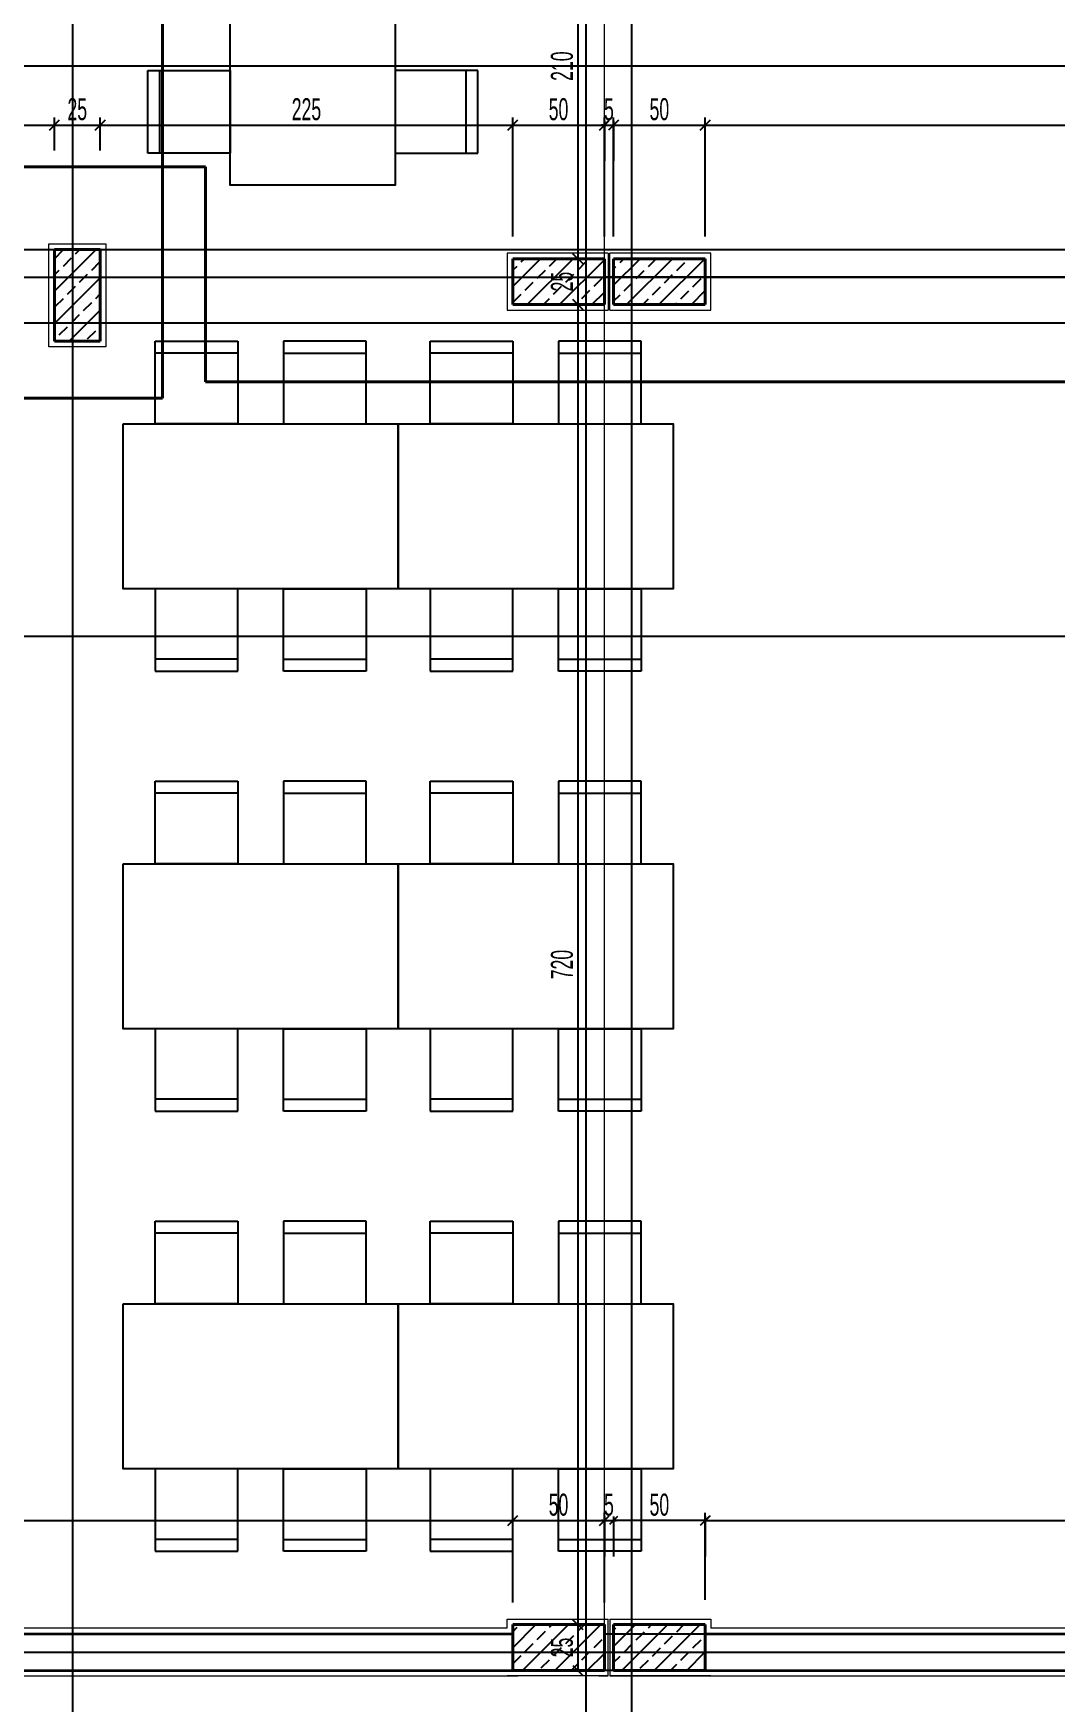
# Model space of a CAD drawing. Header units: inches. Extents: x -7543 to -822, y 102837 to 190349.
# Drawn here: x -835.8312 to -835.7197, y 102836.7742 to 102836.9563 of the extents above; entities that cross this region are included whole.
import ezdxf

# ---------------------------------------------------------------- set-up
doc = ezdxf.new("R2010")
doc.units = ezdxf.units.IN
doc.header["$MEASUREMENT"] = 0
for name, pattern in [('__ZG_T_P__9', [22, 1, -10, 1, -10]), ('DASHDOTX2', [2, 1, -0.5, 0, -0.5]), ('DASHED', [19.05, 12.7, -6.35])]:
    doc.linetypes.add(name, pattern=pattern)
doc.layers.get('0').update_dxf_attribs({"lineweight": 25})
doc.layers.get('Defpoints').update_dxf_attribs({"lineweight": 25})
for name, color, linetype, lineweight in [('AKS', 1, 'Continuous', 25), ('ICOL', 55, 'Continuous', 25), ('İZ DÜŞÜM', 253, 'Continuous', 20), ('KESİT', 7, 'Continuous', 40), ('KOLON', 2, 'Continuous', 40), ('SIVA', 150, 'Continuous', 15), ('TARAMA', 8, 'Continuous', 25)]:
    doc.layers.add(name, color=color, linetype=linetype, lineweight=lineweight)
doc.layers.add('DUVAR', color=7, linetype='Continuous', lineweight=35, true_color=0xfc4642)
doc.layers.add('TEFRİŞ', color=7, linetype='Continuous', lineweight=25, true_color=0x78462c)
doc.styles.add('OLCU', font='tromand.shx', dxfattribs={"width": 0.6, "height": 12})

# ---------------------------------------------------------------- blocks, each defined once
blk = doc.blocks.new('D')
at = {"layer": 'ICOL'}
for p, q in [((2.8, 2.8), (-2.8, -2.8)), ((0, 3), (0, -25))]:
    blk.add_line(p, q, dxfattribs=at)
blk = doc.blocks.new('E')
at = {"layer": 'ICOL'}
for p, q in [((0, -3), (0, 25)), ((-2.8, -2.8), (2.8, 2.8))]:
    blk.add_line(p, q, dxfattribs=at)
blk = doc.blocks.new('_Oblique')
at = {"color": 0, "linetype": 'ByBlock', "lineweight": -2}
blk.add_line((-0.5, -0.5), (0.5, 0.5), dxfattribs=at)

msp = doc.modelspace()

# ---------------------------------------------------------------- linework, layer by layer
at = {"layer": 'AKS', "linetype": 'DASHDOTX2', "ltscale": 10}
for p, q in [((-835.77089, 102836.74541), (-835.77089, 102837.22131)), ((-835.76589, 102836.74541), (-835.76589, 102837.22131)), ((-835.82689, 102836.74054), (-835.82689, 102837.10169)), ((-835.59389, 102836.95268), (-836.0219, 102836.95268)), ((-836.0219, 102836.93268), (-835.59389, 102836.93268)), ((-836.02219, 102836.92968), (-835.68054, 102836.92968)), ((-835.16829, 102836.92968), (-835.76889, 102836.92968)), ((-836.0219, 102836.92468), (-835.59389, 102836.92468)), ((-836.0219, 102836.77968), (-835.59639, 102836.77968))]:
    msp.add_line(p, q, dxfattribs=at)
at = {"layer": 'Defpoints', "color": 3}
for p, q in [((-835.77889, 102836.78168), (-835.77889, 102836.78268)), ((-835.77889, 102836.78268), (-835.76889, 102836.78268)), ((-835.76889, 102836.78268), (-835.76889, 102836.78168)), ((-835.88989, 102836.78168), (-835.77889, 102836.78168)), ((-835.76889, 102836.78168), (-835.59639, 102836.78168))]:
    msp.add_line(p, q, dxfattribs=at)
at = {"layer": 'Defpoints', "color": 6}
msp.add_line((-835.20639, 102836.77768), (-835.98139, 102836.77768), dxfattribs=at)
at = {"layer": 'DUVAR'}
for p, q in [((-835.88989, 102836.78168), (-835.77889, 102836.78168)), ((-835.75789, 102836.78168), (-835.59639, 102836.78168)), ((-835.88989, 102836.77768), (-835.77889, 102836.77768)), ((-835.75789, 102836.77768), (-835.59639, 102836.77768))]:
    msp.add_line(p, q, dxfattribs=at)
at = {"layer": 'ICOL'}
for p, q in [((-835.77178, 102836.97368), (-835.77178, 102836.93168)), ((-835.88489, 102836.94624), (-835.82889, 102836.94624)), ((-835.82889, 102836.94624), (-835.82389, 102836.94624)), ((-835.82389, 102836.94624), (-835.77889, 102836.94624)), ((-835.77889, 102836.94624), (-835.76889, 102836.94624)), ((-835.76905, 102836.94624), (-835.7692, 102836.94624)), ((-835.76889, 102836.94624), (-835.76789, 102836.94624)), ((-835.76789, 102836.94624), (-835.75789, 102836.94624)), ((-835.76774, 102836.94624), (-835.76758, 102836.94624)), ((-835.75789, 102836.94624), (-835.59989, 102836.94624)), ((-835.77178, 102836.93168), (-835.77178, 102836.92668)), ((-835.77178, 102836.92668), (-835.77178, 102836.78268)), ((-835.97739, 102836.89051), (-835.21039, 102836.89051)), ((-835.88989, 102836.79402), (-835.77889, 102836.79402)), ((-835.77889, 102836.79402), (-835.76889, 102836.79402)), ((-835.76905, 102836.79402), (-835.7692, 102836.79402)), ((-835.76889, 102836.79402), (-835.76789, 102836.79402)), ((-835.76774, 102836.79402), (-835.76758, 102836.79402)), ((-835.75805, 102836.79402), (-835.76774, 102836.79402)), ((-835.75789, 102836.79402), (-835.59639, 102836.79402)), ((-835.77178, 102836.78268), (-835.77178, 102836.77768))]:
    msp.add_line(p, q, dxfattribs=at)
at = {"layer": 'ICOL', "color": 53}
for p, q in [((-835.82889, 102836.94348), (-835.82889, 102836.94708)), ((-835.82889, 102836.94348), (-835.82889, 102836.94708)), ((-835.82389, 102836.94348), (-835.82389, 102836.94708)), ((-835.82389, 102836.94348), (-835.82389, 102836.94708)), ((-835.77889, 102836.93408), (-835.77889, 102836.94708)), ((-835.77889, 102836.93408), (-835.77889, 102836.94708)), ((-835.76889, 102836.93408), (-835.76889, 102836.94708)), ((-835.76789, 102836.93408), (-835.76789, 102836.94708)), ((-835.75789, 102836.93408), (-835.75789, 102836.94708)), ((-835.75789, 102836.93545), (-835.75789, 102836.94708)), ((-835.7724, 102836.93168), (-835.77262, 102836.93168)), ((-835.7724, 102836.93168), (-835.77262, 102836.93168)), ((-835.77212, 102836.92668), (-835.77262, 102836.92668)), ((-835.77212, 102836.92668), (-835.77262, 102836.92668)), ((-835.77889, 102836.78508), (-835.77889, 102836.79486)), ((-835.77889, 102836.78508), (-835.77889, 102836.79486)), ((-835.76889, 102836.78508), (-835.76889, 102836.79486)), ((-835.75789, 102836.7854), (-835.75789, 102836.79486)), ((-835.77236, 102836.78268), (-835.77262, 102836.78268)), ((-835.77236, 102836.78268), (-835.77262, 102836.78268)), ((-835.77177, 102836.77768), (-835.77262, 102836.77768))]:
    msp.add_line(p, q, dxfattribs=at)
at = {"layer": 'İZ DÜŞÜM', "linetype": '__ZG_T_P__9'}
for p, q in [((-835.76889, 102836.77768), (-835.76889, 102837.12768)), ((-835.98139, 102836.77768), (-835.76889, 102836.77768))]:
    msp.add_line(p, q, dxfattribs=at)
at = {"layer": 'KESİT', "linetype": 'DASHED'}
for p, q in [((-835.81709, 102836.99188), (-835.81709, 102836.91646)), ((-836.03929, 102836.94168), (-835.81242, 102836.94168)), ((-835.81242, 102836.94168), (-835.81242, 102836.91823)), ((-835.81242, 102836.91823), (-835.69998, 102836.91823)), ((-835.81709, 102836.91646), (-835.87071, 102836.91646))]:
    msp.add_line(p, q, dxfattribs=at)
at = {"layer": 'KOLON'}
for p, q in [((-835.82889, 102836.92268), (-835.82889, 102836.93268)), ((-835.82889, 102836.93268), (-835.82389, 102836.93268)), ((-835.82389, 102836.93268), (-835.82389, 102836.92268)), ((-835.76889, 102836.93168), (-835.77889, 102836.93168)), ((-835.77889, 102836.93168), (-835.77889, 102836.92668)), ((-835.76889, 102836.92668), (-835.76889, 102836.93168)), ((-835.75789, 102836.93168), (-835.76789, 102836.93168)), ((-835.76789, 102836.93168), (-835.76789, 102836.92668)), ((-835.75789, 102836.92668), (-835.75789, 102836.93168)), ((-835.77889, 102836.92668), (-835.76889, 102836.92668)), ((-835.76789, 102836.92668), (-835.75789, 102836.92668)), ((-835.82389, 102836.92268), (-835.82889, 102836.92268)), ((-835.77889, 102836.77768), (-835.77889, 102836.78268)), ((-835.77889, 102836.78268), (-835.76889, 102836.78268)), ((-835.77889, 102836.77768), (-835.77889, 102836.78268)), ((-835.77889, 102836.78268), (-835.76889, 102836.78268)), ((-835.77889, 102836.77768), (-835.77889, 102836.78268)), ((-835.77889, 102836.78268), (-835.76889, 102836.78268)), ((-835.76889, 102836.78268), (-835.76889, 102836.77768)), ((-835.76889, 102836.78268), (-835.76889, 102836.77768)), ((-835.76889, 102836.78268), (-835.76889, 102836.77768)), ((-835.76789, 102836.77768), (-835.76789, 102836.78268)), ((-835.76789, 102836.78268), (-835.75789, 102836.78268)), ((-835.76789, 102836.77768), (-835.76789, 102836.78268)), ((-835.76789, 102836.78268), (-835.75789, 102836.78268)), ((-835.76789, 102836.77768), (-835.76789, 102836.78268)), ((-835.76789, 102836.78268), (-835.75789, 102836.78268)), ((-835.75789, 102836.78268), (-835.75789, 102836.77768)), ((-835.75789, 102836.78268), (-835.75789, 102836.77768)), ((-835.75789, 102836.78268), (-835.75789, 102836.77768)), ((-835.76889, 102836.77768), (-835.77889, 102836.77768)), ((-835.76889, 102836.77768), (-835.77889, 102836.77768)), ((-835.76889, 102836.77768), (-835.77889, 102836.77768)), ((-835.75789, 102836.77768), (-835.76789, 102836.77768)), ((-835.75789, 102836.77768), (-835.76789, 102836.77768)), ((-835.75789, 102836.77768), (-835.76789, 102836.77768))]:
    msp.add_line(p, q, dxfattribs=at)
at = {"layer": 'SIVA'}
for p, q in [((-835.82949, 102836.92208), (-835.82949, 102836.93328)), ((-835.82949, 102836.93328), (-835.82329, 102836.93328)), ((-835.82329, 102836.93328), (-835.82329, 102836.92208)), ((-835.76849, 102836.93228), (-835.77949, 102836.93228)), ((-835.77949, 102836.93228), (-835.77949, 102836.92608)), ((-835.76849, 102836.93228), (-835.76849, 102836.92608)), ((-835.76829, 102836.92608), (-835.76829, 102836.93228)), ((-835.75729, 102836.93228), (-835.76829, 102836.93228)), ((-835.75729, 102836.92608), (-835.75729, 102836.93228)), ((-835.77949, 102836.92608), (-835.76849, 102836.92608)), ((-835.76829, 102836.92608), (-835.75729, 102836.92608)), ((-835.82329, 102836.92208), (-835.82949, 102836.92208)), ((-835.77949, 102836.78228), (-835.88929, 102836.78228)), ((-835.77949, 102836.78228), (-835.77949, 102836.78328)), ((-835.77949, 102836.78328), (-835.76849, 102836.78328)), ((-835.76849, 102836.77708), (-835.76849, 102836.78328)), ((-835.76829, 102836.78328), (-835.76829, 102836.77708)), ((-835.76829, 102836.78328), (-835.75729, 102836.78328)), ((-835.75729, 102836.78328), (-835.75729, 102836.78228)), ((-835.59699, 102836.78228), (-835.75729, 102836.78228)), ((-835.89049, 102836.77708), (-835.77829, 102836.77708)), ((-835.76849, 102836.77708), (-835.77949, 102836.77708)), ((-835.76949, 102836.77708), (-835.76849, 102836.77708)), ((-835.75729, 102836.77708), (-835.76829, 102836.77708)), ((-835.76829, 102836.77708), (-835.59579, 102836.77708))]:
    msp.add_line(p, q, dxfattribs=at)
at = {"layer": 'TARAMA'}
for p, q in [((-835.82889, 102836.93167), (-835.82788, 102836.93268)), ((-835.82889, 102836.92814), (-835.82434, 102836.93268)), ((-835.82791, 102836.93088), (-835.82703, 102836.93177)), ((-835.82659, 102836.93221), (-835.82611, 102836.93268)), ((-835.82482, 102836.93044), (-835.82394, 102836.93132)), ((-835.77889, 102836.92864), (-835.77585, 102836.93168)), ((-835.77797, 102836.93132), (-835.77761, 102836.93168)), ((-835.77731, 102836.92668), (-835.77231, 102836.93168)), ((-835.77488, 102836.93088), (-835.77408, 102836.93168)), ((-835.77378, 102836.92668), (-835.76889, 102836.93157)), ((-835.77179, 102836.93044), (-835.7709, 102836.93132)), ((-835.76789, 102836.9288), (-835.765, 102836.93168)), ((-835.76718, 102836.93127), (-835.76677, 102836.93168)), ((-835.76647, 102836.92668), (-835.76147, 102836.93168)), ((-835.76409, 102836.93083), (-835.76324, 102836.93168)), ((-835.76293, 102836.92668), (-835.75793, 102836.93168)), ((-835.761, 102836.93039), (-835.76011, 102836.93127)), ((-835.82889, 102836.9299), (-835.82836, 102836.93044)), ((-835.82889, 102836.9246), (-835.82389, 102836.9296)), ((-835.82615, 102836.92911), (-835.82526, 102836.93)), ((-835.77889, 102836.93041), (-835.77842, 102836.93088)), ((-835.77621, 102836.92956), (-835.77532, 102836.93044)), ((-835.77311, 102836.92911), (-835.77223, 102836.93)), ((-835.77002, 102836.92867), (-835.76914, 102836.92956)), ((-835.76789, 102836.93056), (-835.76763, 102836.93083)), ((-835.76542, 102836.9295), (-835.76453, 102836.93039)), ((-835.76232, 102836.92906), (-835.76144, 102836.92995)), ((-835.75923, 102836.92862), (-835.75834, 102836.9295)), ((-835.7579, 102836.92995), (-835.75789, 102836.92996)), ((-835.82747, 102836.92779), (-835.82659, 102836.92867)), ((-835.82438, 102836.92735), (-835.82389, 102836.92783)), ((-835.77886, 102836.9269), (-835.77797, 102836.92779)), ((-835.77753, 102836.92823), (-835.77665, 102836.92911)), ((-835.77444, 102836.92779), (-835.77356, 102836.92867)), ((-835.77135, 102836.92735), (-835.77046, 102836.92823)), ((-835.77024, 102836.92668), (-835.76889, 102836.92803)), ((-835.76789, 102836.92703), (-835.76718, 102836.92774)), ((-835.76674, 102836.92818), (-835.76586, 102836.92906)), ((-835.76365, 102836.92774), (-835.76276, 102836.92862)), ((-835.76055, 102836.92729), (-835.75967, 102836.92818)), ((-835.7594, 102836.92668), (-835.75789, 102836.92819)), ((-835.8288, 102836.92646), (-835.82791, 102836.92735)), ((-835.82727, 102836.92268), (-835.82389, 102836.92607)), ((-835.8257, 102836.92602), (-835.82482, 102836.9269)), ((-835.77554, 102836.92668), (-835.77488, 102836.92735)), ((-835.77201, 102836.92668), (-835.77179, 102836.9269)), ((-835.7647, 102836.92668), (-835.76409, 102836.92729)), ((-835.76116, 102836.92668), (-835.761, 102836.92685)), ((-835.82836, 102836.92337), (-835.82747, 102836.92425)), ((-835.82703, 102836.92469), (-835.82615, 102836.92558)), ((-835.82394, 102836.92425), (-835.82389, 102836.9243)), ((-835.82889, 102836.92283), (-835.8288, 102836.92293)), ((-835.82526, 102836.92293), (-835.82438, 102836.92381)), ((-835.77889, 102836.78015), (-835.77635, 102836.78268)), ((-835.77889, 102836.78191), (-835.77842, 102836.78239)), ((-835.77782, 102836.77768), (-835.77282, 102836.78268)), ((-835.77621, 102836.78106), (-835.77532, 102836.78195)), ((-835.77488, 102836.78239), (-835.77459, 102836.78268)), ((-835.77428, 102836.77768), (-835.76928, 102836.78268)), ((-835.77179, 102836.78195), (-835.77105, 102836.78268)), ((-835.76789, 102836.78207), (-835.76763, 102836.78234)), ((-835.76651, 102836.78168), (-835.76551, 102836.78268)), ((-835.76409, 102836.78234), (-835.76374, 102836.78268)), ((-835.76298, 102836.78168), (-835.76198, 102836.78268)), ((-835.761, 102836.7819), (-835.76021, 102836.78268)), ((-835.75944, 102836.78168), (-835.75844, 102836.78268)), ((-835.77753, 102836.77974), (-835.77665, 102836.78062)), ((-835.77444, 102836.7793), (-835.77356, 102836.78018)), ((-835.77311, 102836.78062), (-835.77223, 102836.78151)), ((-835.77002, 102836.78018), (-835.76914, 102836.78106)), ((-835.76789, 102836.7803), (-835.76651, 102836.78168)), ((-835.76698, 102836.77768), (-835.76298, 102836.78168)), ((-835.76674, 102836.77969), (-835.76586, 102836.78057)), ((-835.76542, 102836.78101), (-835.76474, 102836.78168)), ((-835.76474, 102836.78168), (-835.76453, 102836.7819)), ((-835.76365, 102836.77924), (-835.76276, 102836.78013)), ((-835.76344, 102836.77768), (-835.75944, 102836.78168)), ((-835.76232, 102836.78057), (-835.76144, 102836.78145)), ((-835.75923, 102836.78013), (-835.75834, 102836.78101)), ((-835.7579, 102836.78145), (-835.75789, 102836.78146)), ((-835.77886, 102836.77841), (-835.77797, 102836.7793)), ((-835.77577, 102836.77797), (-835.77488, 102836.77885)), ((-835.77252, 102836.77768), (-835.77179, 102836.77841)), ((-835.77135, 102836.77885), (-835.77046, 102836.77974)), ((-835.77075, 102836.77768), (-835.76889, 102836.77954)), ((-835.76789, 102836.77854), (-835.76718, 102836.77924)), ((-835.76497, 102836.77792), (-835.76409, 102836.7788)), ((-835.76167, 102836.77768), (-835.761, 102836.77836)), ((-835.76055, 102836.7788), (-835.75967, 102836.77969)), ((-835.7599, 102836.77768), (-835.75789, 102836.7797)), ((-835.76898, 102836.77768), (-835.76889, 102836.77777)), ((-835.75814, 102836.77768), (-835.7579, 102836.77792))]:
    msp.add_line(p, q, dxfattribs=at)
at = {"layer": 'TEFRİŞ'}
for p, q in [((-835.8187, 102836.95219), (-835.8097, 102836.95219)), ((-835.8187, 102836.94319), (-835.8187, 102836.95219)), ((-835.81741, 102836.95219), (-835.81741, 102836.94319)), ((-835.8097, 102836.95219), (-835.8097, 102836.94319)), ((-835.7827, 102836.95219), (-835.7917, 102836.95219)), ((-835.7917, 102836.95219), (-835.7917, 102836.94319)), ((-835.78399, 102836.95219), (-835.78399, 102836.94319)), ((-835.7827, 102836.94319), (-835.7827, 102836.95219)), ((-835.8097, 102836.94319), (-835.8187, 102836.94319)), ((-835.7917, 102836.94319), (-835.7827, 102836.94319)), ((-835.81789, 102836.91368), (-835.81789, 102836.92268)), ((-835.81789, 102836.92268), (-835.80889, 102836.92268)), ((-835.80889, 102836.92268), (-835.80889, 102836.91368)), ((-835.80389, 102836.92268), (-835.80389, 102836.91368)), ((-835.79489, 102836.92268), (-835.80389, 102836.92268)), ((-835.79489, 102836.91368), (-835.79489, 102836.92268)), ((-835.78789, 102836.91368), (-835.78789, 102836.92268)), ((-835.78789, 102836.92268), (-835.77889, 102836.92268)), ((-835.77889, 102836.92268), (-835.77889, 102836.91368)), ((-835.77389, 102836.92268), (-835.77389, 102836.91368)), ((-835.76489, 102836.92268), (-835.77389, 102836.92268)), ((-835.76489, 102836.91368), (-835.76489, 102836.92268)), ((-835.80889, 102836.92139), (-835.81789, 102836.92139)), ((-835.80389, 102836.92139), (-835.79489, 102836.92139)), ((-835.77889, 102836.92139), (-835.78789, 102836.92139)), ((-835.77389, 102836.92139), (-835.76489, 102836.92139)), ((-835.80889, 102836.91368), (-835.81789, 102836.91368)), ((-835.80389, 102836.91368), (-835.79489, 102836.91368)), ((-835.77889, 102836.91368), (-835.78789, 102836.91368)), ((-835.77389, 102836.91368), (-835.76489, 102836.91368)), ((-835.80889, 102836.89568), (-835.81789, 102836.89568)), ((-835.81789, 102836.89568), (-835.81789, 102836.88668)), ((-835.80889, 102836.88668), (-835.80889, 102836.89568)), ((-835.80389, 102836.88668), (-835.80389, 102836.89568)), ((-835.80389, 102836.89568), (-835.79489, 102836.89568)), ((-835.79489, 102836.89568), (-835.79489, 102836.88668)), ((-835.77889, 102836.89568), (-835.78789, 102836.89568)), ((-835.78789, 102836.89568), (-835.78789, 102836.88668)), ((-835.77889, 102836.88668), (-835.77889, 102836.89568)), ((-835.77389, 102836.88668), (-835.77389, 102836.89568)), ((-835.77389, 102836.89568), (-835.76489, 102836.89568)), ((-835.76489, 102836.89568), (-835.76489, 102836.88668)), ((-835.80889, 102836.88798), (-835.81789, 102836.88798)), ((-835.80389, 102836.88798), (-835.79489, 102836.88798)), ((-835.77889, 102836.88798), (-835.78789, 102836.88798)), ((-835.77389, 102836.88798), (-835.76489, 102836.88798)), ((-835.81789, 102836.88668), (-835.80889, 102836.88668)), ((-835.79489, 102836.88668), (-835.80389, 102836.88668)), ((-835.78789, 102836.88668), (-835.77889, 102836.88668)), ((-835.76489, 102836.88668), (-835.77389, 102836.88668)), ((-835.81789, 102836.86568), (-835.81789, 102836.87468)), ((-835.81789, 102836.87468), (-835.80889, 102836.87468)), ((-835.80889, 102836.87339), (-835.81789, 102836.87339)), ((-835.80889, 102836.87468), (-835.80889, 102836.86568)), ((-835.80389, 102836.87468), (-835.80389, 102836.86568)), ((-835.79489, 102836.87468), (-835.80389, 102836.87468)), ((-835.80389, 102836.87339), (-835.79489, 102836.87339)), ((-835.79489, 102836.86568), (-835.79489, 102836.87468)), ((-835.78789, 102836.86568), (-835.78789, 102836.87468)), ((-835.78789, 102836.87468), (-835.77889, 102836.87468)), ((-835.77889, 102836.87339), (-835.78789, 102836.87339)), ((-835.77889, 102836.87468), (-835.77889, 102836.86568)), ((-835.77389, 102836.87468), (-835.77389, 102836.86568)), ((-835.76489, 102836.87468), (-835.77389, 102836.87468)), ((-835.77389, 102836.87339), (-835.76489, 102836.87339)), ((-835.76489, 102836.86568), (-835.76489, 102836.87468)), ((-835.80889, 102836.86568), (-835.81789, 102836.86568)), ((-835.80389, 102836.86568), (-835.79489, 102836.86568)), ((-835.77889, 102836.86568), (-835.78789, 102836.86568)), ((-835.77389, 102836.86568), (-835.76489, 102836.86568)), ((-835.80889, 102836.84768), (-835.81789, 102836.84768)), ((-835.81789, 102836.84768), (-835.81789, 102836.83868)), ((-835.80889, 102836.83868), (-835.80889, 102836.84768)), ((-835.80389, 102836.83868), (-835.80389, 102836.84768)), ((-835.80389, 102836.84768), (-835.79489, 102836.84768)), ((-835.79489, 102836.84768), (-835.79489, 102836.83868)), ((-835.77889, 102836.84768), (-835.78789, 102836.84768)), ((-835.78789, 102836.84768), (-835.78789, 102836.83868)), ((-835.77889, 102836.83868), (-835.77889, 102836.84768)), ((-835.77389, 102836.83868), (-835.77389, 102836.84768)), ((-835.77389, 102836.84768), (-835.76489, 102836.84768)), ((-835.76489, 102836.84768), (-835.76489, 102836.83868)), ((-835.80889, 102836.83998), (-835.81789, 102836.83998)), ((-835.81789, 102836.83868), (-835.80889, 102836.83868)), ((-835.80389, 102836.83998), (-835.79489, 102836.83998)), ((-835.79489, 102836.83868), (-835.80389, 102836.83868)), ((-835.77889, 102836.83998), (-835.78789, 102836.83998)), ((-835.78789, 102836.83868), (-835.77889, 102836.83868)), ((-835.77389, 102836.83998), (-835.76489, 102836.83998)), ((-835.76489, 102836.83868), (-835.77389, 102836.83868)), ((-835.81789, 102836.81768), (-835.81789, 102836.82668)), ((-835.81789, 102836.82668), (-835.80889, 102836.82668)), ((-835.80889, 102836.82668), (-835.80889, 102836.81768)), ((-835.80389, 102836.82668), (-835.80389, 102836.81768)), ((-835.79489, 102836.82668), (-835.80389, 102836.82668)), ((-835.79489, 102836.81768), (-835.79489, 102836.82668)), ((-835.78789, 102836.81768), (-835.78789, 102836.82668)), ((-835.78789, 102836.82668), (-835.77889, 102836.82668)), ((-835.77889, 102836.82668), (-835.77889, 102836.81768)), ((-835.77389, 102836.82668), (-835.77389, 102836.81768)), ((-835.76489, 102836.82668), (-835.77389, 102836.82668)), ((-835.76489, 102836.81768), (-835.76489, 102836.82668)), ((-835.80889, 102836.82539), (-835.81789, 102836.82539)), ((-835.80389, 102836.82539), (-835.79489, 102836.82539)), ((-835.77889, 102836.82539), (-835.78789, 102836.82539)), ((-835.77389, 102836.82539), (-835.76489, 102836.82539)), ((-835.80889, 102836.81768), (-835.81789, 102836.81768)), ((-835.80389, 102836.81768), (-835.79489, 102836.81768)), ((-835.77889, 102836.81768), (-835.78789, 102836.81768)), ((-835.77389, 102836.81768), (-835.76489, 102836.81768)), ((-835.80889, 102836.79968), (-835.81789, 102836.79968)), ((-835.81789, 102836.79968), (-835.81789, 102836.79068)), ((-835.80889, 102836.79068), (-835.80889, 102836.79968)), ((-835.80389, 102836.79068), (-835.80389, 102836.79968)), ((-835.80389, 102836.79968), (-835.79489, 102836.79968)), ((-835.79489, 102836.79968), (-835.79489, 102836.79068)), ((-835.77889, 102836.79968), (-835.78789, 102836.79968)), ((-835.78789, 102836.79968), (-835.78789, 102836.79068)), ((-835.77889, 102836.79068), (-835.77889, 102836.79968)), ((-835.77389, 102836.79068), (-835.77389, 102836.79968)), ((-835.77389, 102836.79968), (-835.76489, 102836.79968)), ((-835.76489, 102836.79968), (-835.76489, 102836.79068)), ((-835.80889, 102836.79198), (-835.81789, 102836.79198)), ((-835.80389, 102836.79198), (-835.79489, 102836.79198)), ((-835.77889, 102836.79198), (-835.78789, 102836.79198)), ((-835.77389, 102836.79198), (-835.76489, 102836.79198)), ((-835.81789, 102836.79068), (-835.80889, 102836.79068)), ((-835.79489, 102836.79068), (-835.80389, 102836.79068)), ((-835.78789, 102836.79068), (-835.77889, 102836.79068)), ((-835.76489, 102836.79068), (-835.77389, 102836.79068))]:
    msp.add_line(p, q, dxfattribs=at)
for points in [[(-835.7917, 102836.96969), (-835.7917, 102836.93969), (-835.8097, 102836.93969), (-835.8097, 102836.96969), (-835.7917, 102836.96969)], [(-835.82139, 102836.91368), (-835.79139, 102836.91368), (-835.79139, 102836.89568), (-835.82139, 102836.89568), (-835.82139, 102836.91368)], [(-835.79139, 102836.91368), (-835.76139, 102836.91368), (-835.76139, 102836.89568), (-835.79139, 102836.89568), (-835.79139, 102836.91368)], [(-835.82139, 102836.86568), (-835.79139, 102836.86568), (-835.79139, 102836.84768), (-835.82139, 102836.84768), (-835.82139, 102836.86568)], [(-835.79139, 102836.86568), (-835.76139, 102836.86568), (-835.76139, 102836.84768), (-835.79139, 102836.84768), (-835.79139, 102836.86568)], [(-835.82139, 102836.81768), (-835.79139, 102836.81768), (-835.79139, 102836.79968), (-835.82139, 102836.79968), (-835.82139, 102836.81768)], [(-835.79139, 102836.81768), (-835.76139, 102836.81768), (-835.76139, 102836.79968), (-835.79139, 102836.79968), (-835.79139, 102836.81768)]]:
    msp.add_lwpolyline(points, dxfattribs=at)

# ---------------------------------------------------------------- block references
at = {"layer": 'ICOL'}
for name, p, xscale, yscale, zscale, rotation in [('_Oblique', (-835.82889, 102836.94624), 0.001080000000001746, 0.001080000000001746, 0.001080000000001746, 180), ('_Oblique', (-835.82389, 102836.94624), 0.001080000000001746, 0.001080000000001746, 0.001080000000001746, 180), ('_Oblique', (-835.77889, 102836.94624), 0.001080000000001746, 0.001080000000001746, 0.001080000000001746, 180), ('_Oblique', (-835.76789, 102836.94624), 0.001080000000001746, 0.001080000000001746, 0.001080000000001746, 180), ('E', (-835.76789, 102836.94624), 0.0001559999999471984, 0.0001559999999471984, 0.0001559999999471984, 180), ('_Oblique', (-835.75789, 102836.94624), 0.001080000000001746, 0.001080000000001746, 0.001080000000001746, 180), ('_Oblique', (-835.77178, 102836.93168), 0.001080000001820736, 0.001080000001820736, 0.001080000001820736, 90), ('_Oblique', (-835.77178, 102836.93168), 0.001080000001820736, 0.001080000001820736, 0.001080000001820736, 270), ('_Oblique', (-835.77178, 102836.92668), 0.001080000001820736, 0.001080000001820736, 0.001080000001820736, 90), ('_Oblique', (-835.77178, 102836.92668), 0.001080000001820736, 0.001080000001820736, 0.001080000001820736, 270), ('_Oblique', (-835.77889, 102836.79402), 0.001080000000001746, 0.001080000000001746, 0.001080000000001746, 180), ('E', (-835.76789, 102836.79402), 0.0001559999999471984, 0.0001559999999471984, 0.0001559999999471984, 180), ('E', (-835.76789, 102836.79402), 0.0001559999999471984, 0.0001559999999471984, 0.0001559999999471984, 180), ('_Oblique', (-835.75789, 102836.79402), 0.001080000000001746, 0.001080000000001746, 0.001080000000001746, 180), ('_Oblique', (-835.77178, 102836.78268), 0.001080000001820736, 0.001080000001820736, 0.001080000001820736, 90), ('_Oblique', (-835.77178, 102836.78268), 0.001080000001820736, 0.001080000001820736, 0.001080000001820736, 270), ('_Oblique', (-835.77178, 102836.77768), 0.001080000001820736, 0.001080000001820736, 0.001080000001820736, 270)]:
    msp.add_blockref(name, p, dxfattribs=dict(at, xscale=xscale, yscale=yscale, zscale=zscale, rotation=rotation))
for name, p, xscale, yscale, zscale in [('_Oblique', (-835.82889, 102836.94624), 0.001080000000001746, 0.001080000000001746, 0.001080000000001746), ('_Oblique', (-835.82389, 102836.94624), 0.001080000000001746, 0.001080000000001746, 0.001080000000001746), ('_Oblique', (-835.77889, 102836.94624), 0.001080000000001746, 0.001080000000001746, 0.001080000000001746), ('_Oblique', (-835.76889, 102836.94624), 0.001080000000001746, 0.001080000000001746, 0.001080000000001746), ('D', (-835.76889, 102836.94624), 0.0001559999999471984, 0.0001559999999471984, 0.0001559999999471984), ('_Oblique', (-835.75789, 102836.94624), 0.001080000000001746, 0.001080000000001746, 0.001080000000001746), ('_Oblique', (-835.77889, 102836.79402), 0.001080000000001746, 0.001080000000001746, 0.001080000000001746), ('_Oblique', (-835.76889, 102836.79402), 0.001080000000001746, 0.001080000000001746, 0.001080000000001746), ('D', (-835.76889, 102836.79402), 0.0001559999999471984, 0.0001559999999471984, 0.0001559999999471984), ('D', (-835.75789, 102836.79402), 0.0001559999999471984, 0.0001559999999471984, 0.0001559999999471984)]:
    msp.add_blockref(name, p, dxfattribs=dict(at, xscale=xscale, yscale=yscale, zscale=zscale))

# ---------------------------------------------------------------- texts
at = {"layer": 'ICOL', "char_height": 0.0024, "attachment_point": 5, "rotation": 90, "style": 'OLCU'}
for s, insert in [('\\A1;210', (-835.77351, 102836.95268)), ('\\A1;25', (-835.77351, 102836.92918)), ('\\A1;720', (-835.77351, 102836.85468)), ('\\A1;25', (-835.77351, 102836.78018))]:
    msp.add_mtext(s, dxfattribs=dict(at, insert=insert))
at = {"layer": 'ICOL', "char_height": 0.0024, "attachment_point": 5, "style": 'OLCU'}
for s, insert in [('\\A1;25', (-835.82639, 102836.94797)), ('\\A1;225', (-835.80139, 102836.94797)), ('\\A1;50', (-835.77389, 102836.94797)), ('\\A1;5', (-835.76839, 102836.94797)), ('\\A1;50', (-835.76289, 102836.94797)), ('\\A1;50', (-835.77389, 102836.79575)), ('\\A1;5', (-835.76839, 102836.79575)), ('\\A1;50', (-835.76289, 102836.79575))]:
    msp.add_mtext(s, dxfattribs=dict(at, insert=insert))

doc.saveas('drawing.dxf')
